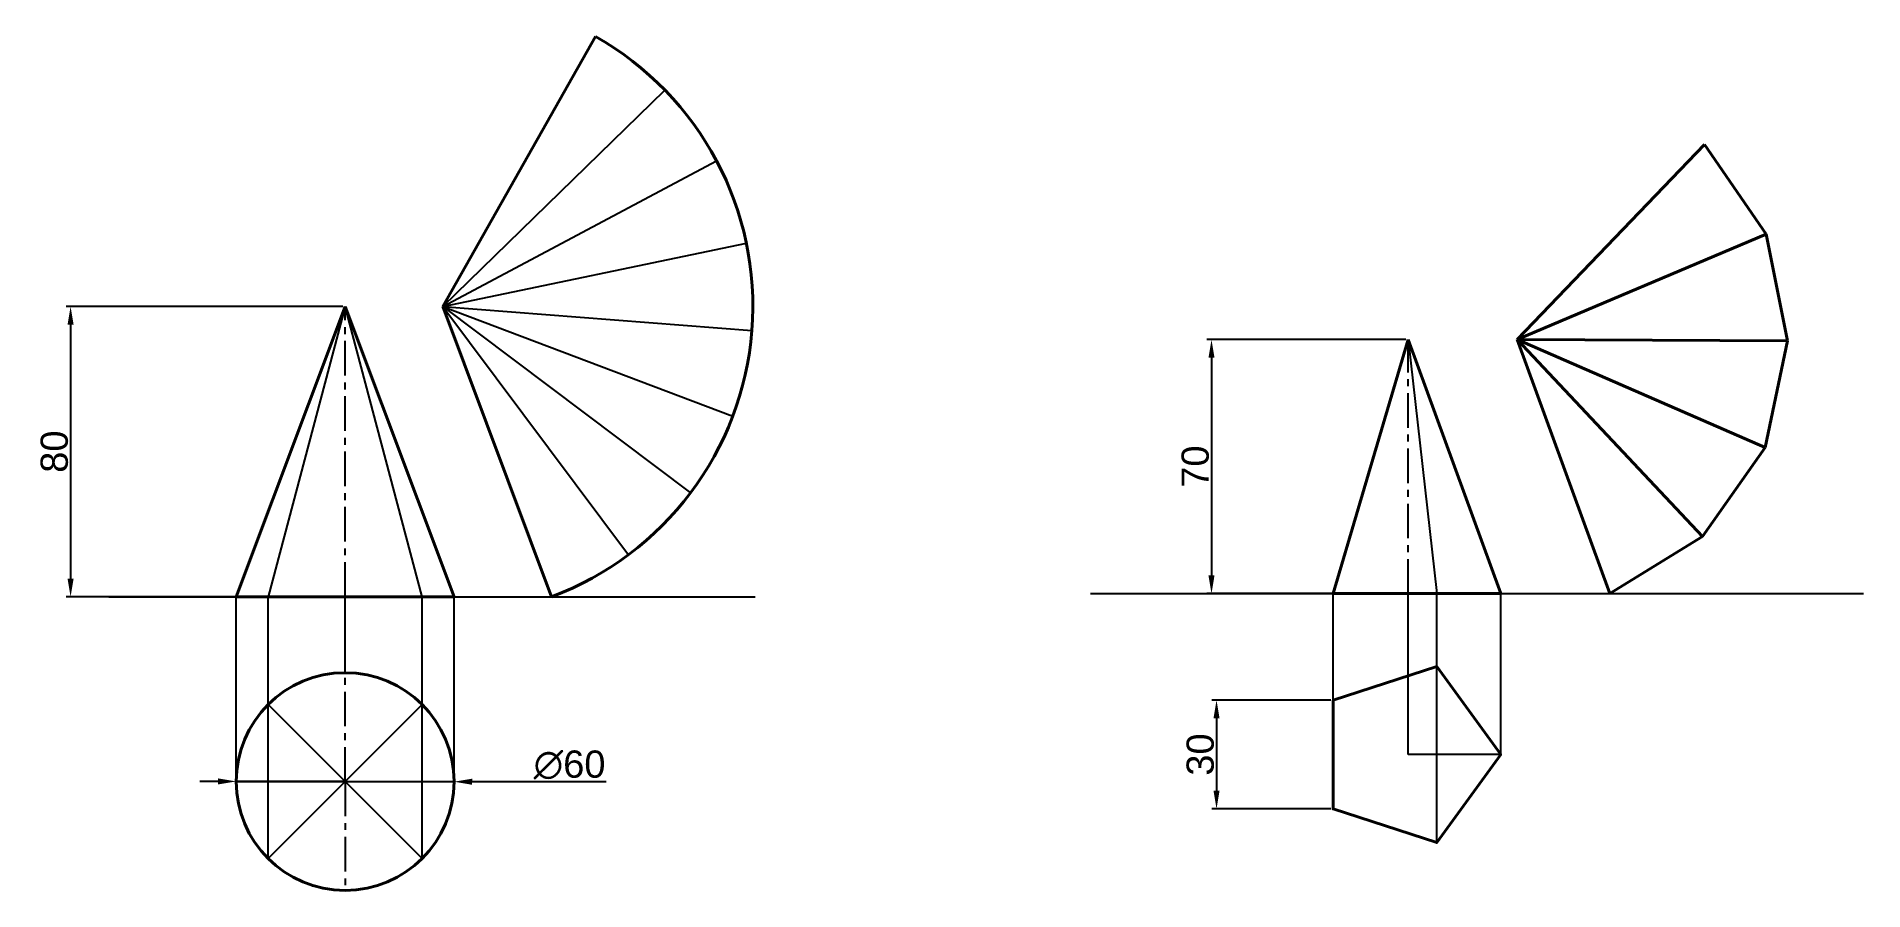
# Model space of a CAD drawing. Header units: millimetres. Extents: x 110 to 613, y 70 to 306.
import ezdxf

# ---------------------------------------------------------------- set-up
doc = ezdxf.new("R2010")
doc.units = ezdxf.units.MM
doc.header["$LTSCALE"] = 0.3
doc.linetypes.add('CENTER', pattern=[50.8, 31.75, -6.35, 6.35, -6.35])
doc.styles.get("Standard").update_dxf_attribs({"font": 'arial.ttf'})
doc.dimstyles.new('ISO-25', dxfattribs={"dimtxt": 7.5, "dimasz": 5, "dimexe": 1.25, "dimexo": 0.625, "dimtad": 1, "dimtxsty": 'Standard', "dimcen": 2.5, "dimadec": 0, "dimazin": 0, "dimtfac": 1, "dimtmove": 0, "dimatfit": 3, "dimfxl": 1, "dimarcsym": 0})

# ---------------------------------------------------------------- blocks, each defined once
blk = doc.blocks.new('*D2')
at = {"color": 0, "lineweight": -2, "transparency": 16777216}
for p, q in [((466.09, 122.89), (433.34, 122.89)), ((434.59, 117.89), (434.59, 97.89)), ((466.09, 92.89), (433.34, 92.89))]:
    blk.add_line(p, q, dxfattribs=at)
at = {"color": 0, "transparency": 16777216}
for points in [[(433.76, 117.89), (435.42, 117.89), (434.59, 122.89)], [(433.76, 97.89), (435.42, 97.89), (434.59, 92.89)]]:
    blk.add_solid(points, dxfattribs=at)
at = {"layer": 'Defpoints', "color": 0, "transparency": 16777216}
for p in [(466.71, 122.89), (434.59, 92.89), (466.71, 92.89)]:
    blk.add_point(p, dxfattribs=at)
at = {"color": 0, "transparency": 16777216, "insert": (430.13, 107.89), "char_height": 7.5, "attachment_point": 5, "rotation": 90}
blk.add_mtext('30', dxfattribs=at)
blk = doc.blocks.new('*D3')
at = {"color": 0, "lineweight": -2, "transparency": 16777216}
for p, q in [((159.56, 100.47), (154.56, 100.48)), ((164.56, 100.47), (224.56, 100.39)), ((266.45, 100.34), (229.56, 100.38))]:
    blk.add_line(p, q, dxfattribs=at)
at = {"color": 0, "transparency": 16777216}
for points in [[(159.56, 101.31), (159.55, 99.64), (164.56, 100.47)], [(229.56, 101.22), (229.55, 99.55), (224.56, 100.39)]]:
    blk.add_solid(points, dxfattribs=at)
at = {"layer": 'Defpoints', "color": 0, "transparency": 16777216}
for p in [(164.56, 100.47), (224.56, 100.39)]:
    blk.add_point(p, dxfattribs=at)
at = {"color": 0, "transparency": 16777216, "insert": (256.39, 105.01), "char_height": 7.5, "attachment_point": 5, "rotation": 359.9265}
blk.add_mtext('∅60', dxfattribs=at)
blk = doc.blocks.new('*D4')
at = {"color": 0, "lineweight": -2, "transparency": 16777216}
for p, q in [((193.93, 231.34), (117.69, 231.34)), ((118.94, 226.34), (118.94, 156.34)), ((193.93, 151.34), (117.69, 151.34))]:
    blk.add_line(p, q, dxfattribs=at)
at = {"color": 0, "transparency": 16777216}
for points in [[(118.11, 226.34), (119.77, 226.34), (118.94, 231.34)], [(118.11, 156.34), (119.77, 156.34), (118.94, 151.34)]]:
    blk.add_solid(points, dxfattribs=at)
at = {"layer": 'Defpoints', "color": 0, "transparency": 16777216}
for p in [(194.56, 231.34), (118.94, 151.34), (194.56, 151.34)]:
    blk.add_point(p, dxfattribs=at)
at = {"color": 0, "transparency": 16777216, "insert": (114.48, 191.34), "char_height": 7.5, "attachment_point": 5, "rotation": 90}
blk.add_mtext('80', dxfattribs=at)
blk = doc.blocks.new('*D5')
at = {"color": 0, "lineweight": -2, "transparency": 16777216}
for p, q in [((486.73, 222.22), (431.95, 222.22)), ((433.2, 217.22), (433.2, 157.22)), ((486.73, 152.22), (431.95, 152.22))]:
    blk.add_line(p, q, dxfattribs=at)
at = {"color": 0, "transparency": 16777216}
for points in [[(432.37, 217.22), (434.03, 217.22), (433.2, 222.22)], [(432.37, 157.22), (434.03, 157.22), (433.2, 152.22)]]:
    blk.add_solid(points, dxfattribs=at)
at = {"layer": 'Defpoints', "color": 0, "transparency": 16777216}
for p in [(487.36, 222.22), (433.2, 152.22), (487.36, 152.22)]:
    blk.add_point(p, dxfattribs=at)
at = {"color": 0, "transparency": 16777216, "insert": (428.75, 187.22), "char_height": 7.5, "attachment_point": 5, "rotation": 90}
blk.add_mtext('70', dxfattribs=at)

msp = doc.modelspace()

# ---------------------------------------------------------------- linework, layer by layer
at = {"lineweight": 40}
for p, q in [((221.435, 231.341), (263.493, 305.713)), ((517.359, 222.216), (568.953, 275.969)), ((568.953, 275.969), (585.971, 251.263)), ((517.359, 222.216), (585.971, 251.263)), ((591.865, 221.847), (585.971, 251.263)), ((194.555, 231.341), (164.555, 151.341)), ((194.555, 231.341), (224.555, 151.341)), ((221.435, 231.341), (251.435, 151.341)), ((466.713, 152.216), (487.359, 222.216)), ((487.359, 222.216), (512.879, 152.216)), ((517.359, 222.216), (542.879, 152.216)), ((517.359, 222.216), (568.418, 167.955)), ((517.359, 222.216), (585.68, 192.492)), ((517.359, 222.216), (591.865, 221.847)), ((591.865, 221.847), (585.68, 192.492)), ((568.418, 167.955), (585.68, 192.492)), ((568.418, 167.955), (542.879, 152.216)), ((164.555, 151.341), (224.555, 151.341)), ((466.713, 152.216), (512.879, 152.216))]:
    msp.add_line(p, q, dxfattribs=at)
for p, q in [((221.435, 231.341), (282.618, 290.979)), ((221.435, 231.341), (296.858, 271.483)), ((221.435, 231.341), (305.076, 248.782)), ((194.555, 231.341), (173.342, 151.341)), ((215.768, 151.341), (194.555, 231.341)), ((221.435, 231.341), (272.617, 162.927)), ((221.435, 231.341), (289.711, 179.975)), ((221.435, 231.341), (272.617, 162.927)), ((221.435, 231.341), (306.616, 224.688)), ((221.435, 231.341), (289.711, 179.975)), ((221.435, 231.341), (301.354, 201.125)), ((221.435, 231.341), (306.616, 224.688)), ((487.359, 222.216), (495.245, 152.216)), ((517.359, 222.216), (568.418, 167.955)), ((129.503, 151.341), (307.534, 151.341)), ((164.555, 100.429), (164.555, 151.341)), ((173.342, 151.341), (215.768, 151.341)), ((194.555, 130.429), (194.555, 151.341)), ((224.555, 100.429), (224.555, 151.341)), ((399.919, 152.216), (612.784, 152.216)), ((466.713, 122.891), (466.713, 152.216)), ((487.359, 107.891), (487.359, 152.216)), ((495.245, 83.62), (495.245, 152.216)), ((512.879, 107.891), (512.879, 152.216)), ((194.555, 100.429), (173.342, 121.642)), ((194.555, 100.429), (215.768, 121.642)), ((512.879, 107.891), (487.359, 107.891)), ((164.555, 100.429), (224.555, 100.429)), ((194.555, 100.429), (164.555, 100.429)), ((194.555, 100.429), (173.342, 79.216)), ((194.555, 100.429), (215.768, 79.216))]:
    msp.add_line(p, q)
at = {"lineweight": 20}
for q in [(585.971, 251.263), (585.68, 192.492)]:
    msp.add_line((517.359, 222.216), q, dxfattribs=at)
at = {"linetype": 'CENTER'}
for p, q in [((194.555, 151.341), (194.555, 231.341)), ((487.359, 152.216), (487.359, 222.216)), ((194.555, 100.429), (194.555, 130.429)), ((194.555, 100.429), (194.555, 70.429))]:
    msp.add_line(p, q, dxfattribs=at)
at = {"linetype": 'Continuous'}
for p, q in [((173.342, 79.216), (173.342, 151.341)), ((215.768, 79.216), (215.768, 151.341))]:
    msp.add_line(p, q, dxfattribs=at)
at = {"lineweight": 40}
msp.add_lwpolyline([(466.713, 122.891), (466.713, 92.891), (495.245, 83.62), (512.879, 107.891), (495.245, 132.161)], close=True, dxfattribs=at)
msp.add_circle((194.555, 100.429), 30, dxfattribs=at)
msp.add_arc((221.435, 231.341), 85.44, 290.55605, 60.51184, dxfattribs=at)

# ---------------------------------------------------------------- dimensions: what is measured, and where the dimension line sits
for base, p1, p2, picture, middle in [((118.939, 151.341), (194.555, 231.341), (194.555, 151.341), '*D4', (114.484, 191.341)), ((433.2, 152.216), (487.359, 222.216), (487.359, 152.216), '*D5', (428.746, 187.216)), ((434.588, 92.891), (466.713, 122.891), (466.713, 92.891), '*D2', (430.132, 107.891))]:
    dim = msp.add_linear_dim(base=base, p1=p1, p2=p2, angle=90, dimstyle='ISO-25')
    dim.commit()
    dim.dimension.update_dxf_attribs({"geometry": picture, "text_midpoint": middle})
dim = msp.add_diameter_dim_2p(p1=(164.555, 100.467), p2=(224.555, 100.39), dimstyle='ISO-25')
dim.commit()
dim.dimension.update_dxf_attribs({"geometry": '*D3', "text_midpoint": (256.386, 100.35), "dimtype": 163})

doc.saveas('drawing.dxf')
